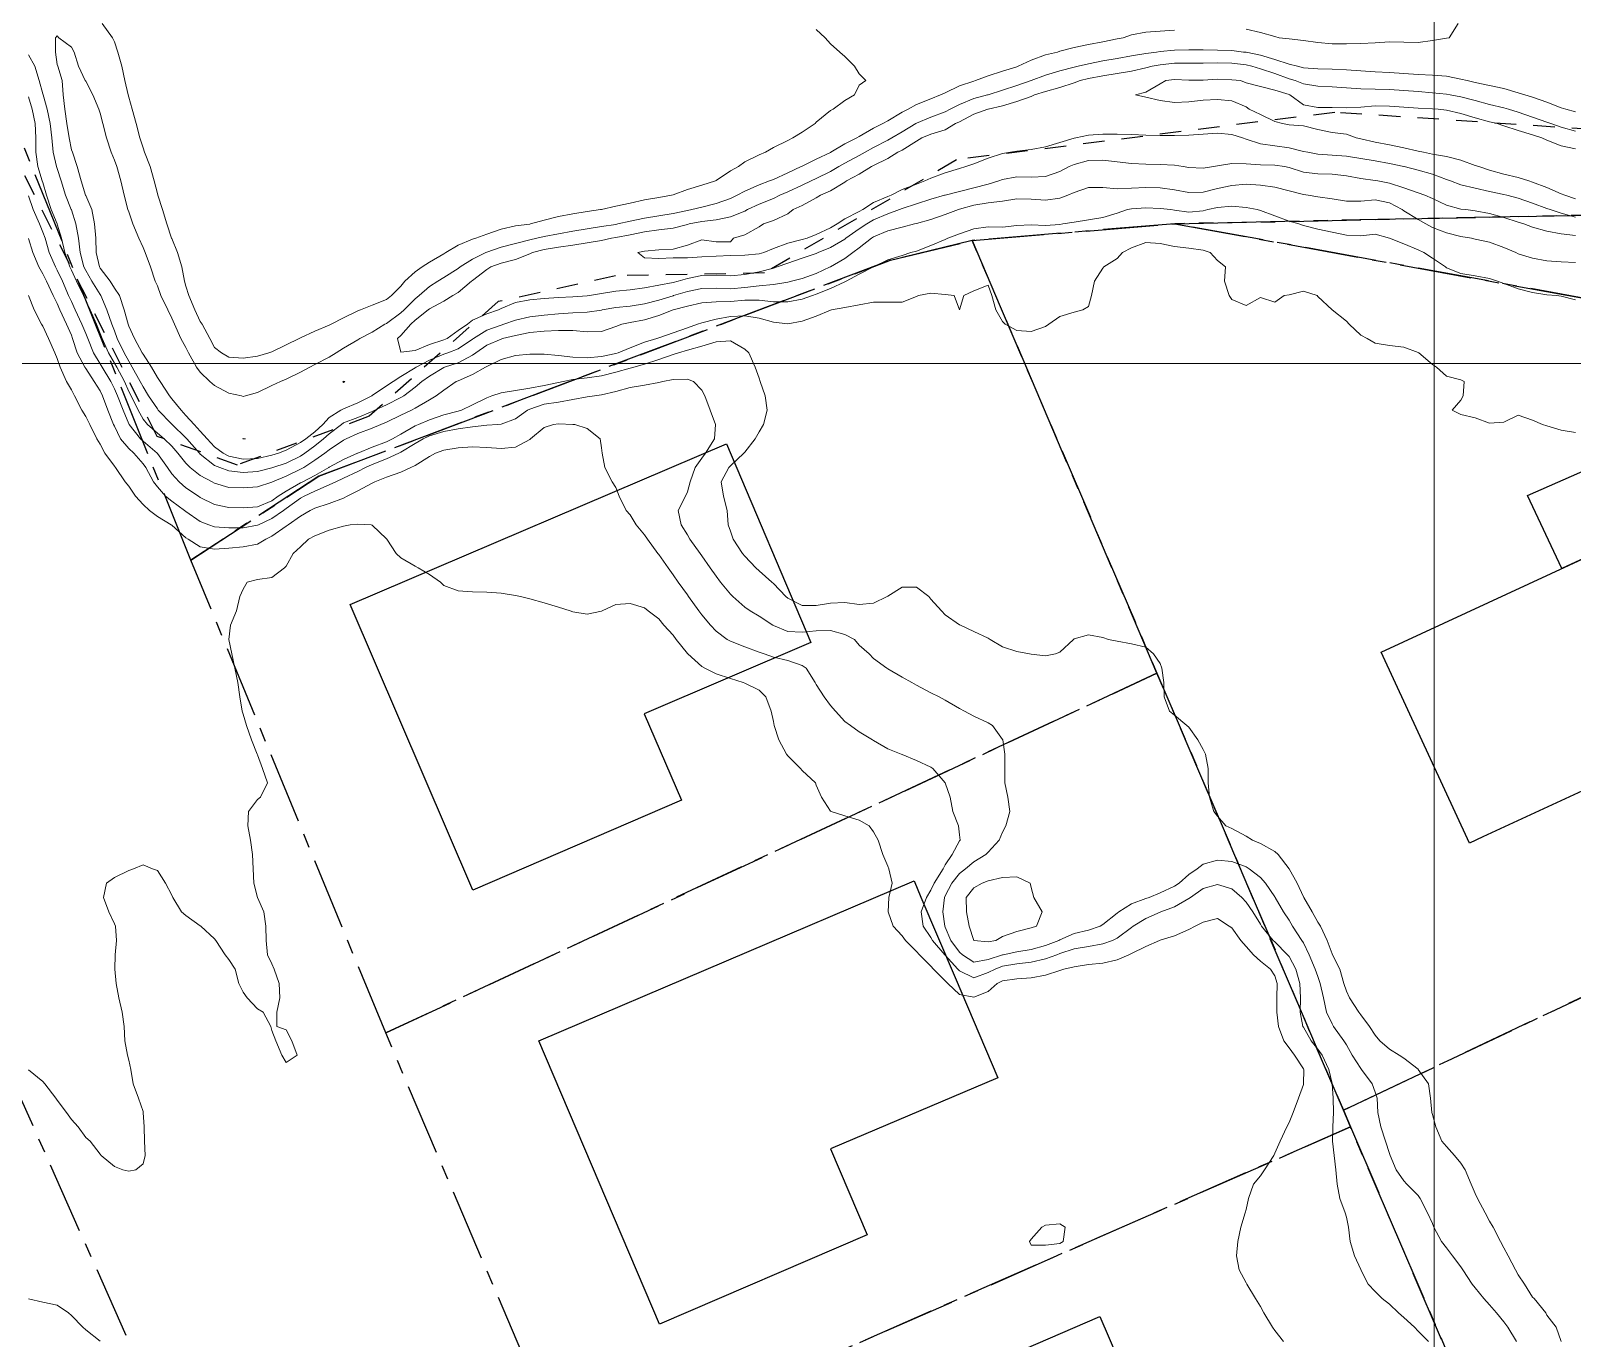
# Model space of a CAD drawing. Header units: centimetres. Extents: x 0 to 642158, y -847 to 649707.
# Drawn here: x 617417.8 to 617471.6, y 621053.4 to 621099 of the extents above; entities that cross this region are included whole.
import ezdxf

# ---------------------------------------------------------------- set-up
doc = ezdxf.new("R2010")
doc.units = ezdxf.units.CM
doc.header["$MEASUREMENT"] = 0
doc.linetypes.add('CENTERX2', pattern=[4, 2.5, -0.5, 0.5, -0.5])
doc.linetypes.add('JIS_02_0.7', pattern=[1.35, 0.75, -0.6])
for name, color, linetype, lineweight in [('MEV_grille', 254, 'Continuous', 9), ('WAL_parcellaire agricole', 7, 'JIS_02_0.7', 25), ('WAL_topographie 0.5', 253, 'Continuous', 20)]:
    doc.layers.add(name, color=color, linetype=linetype, lineweight=lineweight)
doc.layers.add('SPW_batiments', color=7, linetype='Continuous')
doc.layers.add('SPW_parcellaire cadastral', color=7, linetype='CENTERX2', lineweight=25, true_color=0xff0542)

# ---------------------------------------------------------------- blocks, each defined once
blk = doc.blocks.new('*U114')
at = {"layer": 'MEV_grille', "transparency": 33554687}
blk.add_lwpolyline([(-1338.461, 0), (1338.461, 0)], dxfattribs=at)
blk = doc.blocks.new('*U115')
at = {"layer": 'MEV_grille', "color": 0, "linetype": 'ByBlock', "lineweight": -2, "transparency": 16777216}
blk.add_blockref('*U114', (0, -1300), dxfattribs=at)
blk = doc.blocks.new('*U112')
at = {"layer": 'MEV_grille', "transparency": 33554687}
blk.add_lwpolyline([(0, 1825.476), (0, -1825.476)], dxfattribs=at)
blk = doc.blocks.new('*U113')
at = {"layer": 'MEV_grille', "color": 0, "linetype": 'ByBlock', "lineweight": -2, "transparency": 16777216}
blk.add_blockref('*U112', (2100, 0), dxfattribs=at)

msp = doc.modelspace()

# ---------------------------------------------------------------- linework, layer by layer
at = {"layer": 'SPW_batiments'}
for points in [[(617478.244, 621083.447), (617471.274, 621080.228), (617470.074, 621082.776), (617476.978, 621085.805), (617478.244, 621083.447)], [(617445.061, 621077.643), (617439.245, 621075.159), (617440.545, 621072.142), (617433.263, 621069.009), (617428.977, 621078.974), (617442.111, 621084.576), (617445.061, 621077.643)], [(617482.911, 621073.33), (617475.845, 621070.064), (617475.404, 621071.026), (617474.262, 621073.513), (617468.513, 621070.862), (617468.045, 621070.646), (617464.961, 621077.312), (617478.243, 621083.447), (617482.911, 621073.33)], [(617448.901, 621068.764), (617450.093, 621065.96), (617451.579, 621062.461), (617445.747, 621059.976), (617447.03, 621056.976), (617439.78, 621053.86), (617435.563, 621063.742), (617448.662, 621069.326), (617448.901, 621068.764)], [(617458.181, 621047.078), (617452.448, 621044.611), (617453.732, 621041.644), (617446.399, 621038.46), (617442.065, 621048.476), (617455.147, 621054.127), (617458.181, 621047.078)]]:
    msp.add_lwpolyline(points, dxfattribs=at)
at = {"layer": 'SPW_parcellaire cadastral'}
for points in [[(617450.687, 621091.674), (617447.835, 621090.982), (617427.89, 621083.445), (617423.419, 621080.523), (617406.092, 621123.404), (617475.237, 621140.307), (617490.091, 621092.931), (617457.76, 621092.256), (617450.687, 621091.674)], [(617490.091, 621092.931), (617513.087, 621090.2), (617549.441, 621091.194), (617581.841, 621099.219), (617595.424, 621102.277), (617564.249, 621093.504), (617549.086, 621088.582), (617528.392, 621086.69), (617480.518, 621088.112), (617457.76, 621092.256), (617490.091, 621092.931)], [(617450.687, 621091.674), (617457.76, 621092.256), (617480.518, 621088.112), (617488.229, 621072.961), (617463.644, 621061.324), (617457.14, 621076.575), (617450.687, 621091.674)], [(617450.687, 621091.674), (617457.14, 621076.575), (617430.221, 621064.02), (617423.419, 621080.523), (617427.89, 621083.445), (617447.835, 621090.982), (617450.687, 621091.674)], [(617463.644, 621061.324), (617463.893, 621060.743), (617436.698, 621048.804), (617430.221, 621064.02), (617457.14, 621076.575), (617463.644, 621061.324)], [(617495.693, 621058.255), (617470.22, 621045.971), (617463.893, 621060.743), (617463.644, 621061.324), (617488.229, 621072.961), (617495.693, 621058.255)], [(617422.574, 621050.28), (617376.493, 621030.83), (617369.184, 621047.28), (617415.257, 621066.726), (617422.574, 621050.28)], [(617446.027, 621034.269), (617443.499, 621033.01), (617436.698, 621048.804), (617463.893, 621060.743), (617470.22, 621045.971), (617457.13, 621039.658), (617448.216, 621035.36), (617446.027, 621034.269)]]:
    msp.add_lwpolyline(points, dxfattribs=at)
at = {"layer": 'WAL_parcellaire agricole'}
msp.add_lwpolyline([(617721.396, 621168.036), (617718.834, 621146.973), (617704.834, 621139.972), (617679.836, 621129.969), (617644.838, 621117.965), (617581.84, 621100.958), (617563.418, 621096.083), (617532.309, 621092.109), (617481.799, 621094.913), (617463.342, 621096.144), (617450.14, 621094.49), (617443.443, 621090.541), (617438.243, 621090.441), (617434.143, 621089.54), (617429.644, 621085.54), (617425.044, 621083.839), (617422.244, 621084.839), (617413.142, 621102.738)], dxfattribs=at)
at = {"layer": 'WAL_topographie 0.5'}
for points in [[(617445.25, 621099.031), (617445.56, 621098.75), (617445.75, 621098.53), (617446.068, 621098.25), (617446.25, 621098.09), (617446.577, 621097.75), (617446.75, 621097.485), (617446.972, 621097.25), (617446.75, 621097.096), (617446.58, 621096.75), (617446.25, 621096.558), (617445.832, 621096.25), (617445.75, 621096.212), (617445.25, 621095.797), (617445.205, 621095.75), (617444.75, 621095.453), (617444.434, 621095.25), (617444.25, 621095.165), (617443.75, 621094.916), (617443.481, 621094.75), (617443.25, 621094.657), (617442.75, 621094.414), (617442.529, 621094.25), (617442.25, 621094.102), (617441.75, 621093.764), (617441.727, 621093.75), (617441.25, 621093.608), (617440.75, 621093.453), (617440.25, 621093.267), (617440.194, 621093.25), (617439.75, 621093.174), (617439.25, 621093.09), (617438.75, 621092.978), (617438.25, 621092.865), (617437.75, 621092.758), (617437.719, 621092.75), (617437.25, 621092.685), (617436.75, 621092.601), (617436.25, 621092.506), (617435.75, 621092.377), (617435.277, 621092.25), (617435.25, 621092.246), (617434.75, 621092.182), (617434.25, 621092.069), (617433.75, 621091.899), (617433.361, 621091.75), (617433.25, 621091.715), (617432.75, 621091.508), (617432.316, 621091.25), (617432.25, 621091.212), (617431.75, 621090.916), (617431.497, 621090.75), (617431.25, 621090.581), (617430.893, 621090.25), (617430.75, 621090.084), (617430.418, 621089.75), (617430.25, 621089.619), (617429.75, 621089.413), (617429.345, 621089.25), (617429.25, 621089.216), (617428.75, 621088.972), (617428.315, 621088.75), (617428.25, 621088.718), (617427.75, 621088.505), (617427.25, 621088.276), (617427.201, 621088.25), (617426.75, 621088.033), (617426.25, 621087.785), (617426.146, 621087.75), (617425.75, 621087.641), (617425.25, 621087.571), (617424.75, 621087.599), (617424.49, 621087.75), (617424.25, 621087.944), (617424.085, 621088.25), (617423.814, 621088.75), (617423.75, 621088.852), (617423.556, 621089.25), (617423.35, 621089.75), (617423.25, 621090.075), (617423.198, 621090.25), (617423.103, 621090.75), (617422.951, 621091.25), (617422.75, 621091.738), (617422.746, 621091.75), (617422.583, 621092.25), (617422.427, 621092.75), (617422.269, 621093.25), (617422.25, 621093.315), (617422.137, 621093.75), (617421.995, 621094.25), (617421.805, 621094.75), (617421.75, 621094.905), (617421.639, 621095.25), (617421.507, 621095.75), (617421.371, 621096.25), (617421.25, 621096.67), (617421.23, 621096.75), (617421.114, 621097.25), (617421.008, 621097.75), (617420.869, 621098.25), (617420.75, 621098.601), (617420.686, 621098.75), (617420.323, 621099.25)], [(617467.65, 621099.25), (617467.337, 621098.75), (617467.25, 621098.734), (617466.75, 621098.653), (617466.25, 621098.587), (617465.75, 621098.592), (617465.25, 621098.608), (617464.75, 621098.57), (617464.25, 621098.542), (617463.75, 621098.534), (617463.25, 621098.539), (617462.75, 621098.585), (617462.25, 621098.646), (617461.75, 621098.706), (617461.409, 621098.75), (617461.25, 621098.793), (617460.75, 621098.928), (617460.25, 621099.048)], [(617457.75, 621099.014), (617457.25, 621098.98), (617456.75, 621098.944), (617456.25, 621098.849), (617455.958, 621098.75), (617455.75, 621098.71), (617455.25, 621098.61), (617454.75, 621098.506), (617454.25, 621098.402), (617453.75, 621098.277), (617453.669, 621098.25), (617453.25, 621098.147), (617452.75, 621097.967), (617452.292, 621097.75), (617452.25, 621097.736), (617451.75, 621097.578), (617451.25, 621097.414), (617450.804, 621097.25), (617450.75, 621097.235), (617450.25, 621097.068), (617449.75, 621096.829), (617449.589, 621096.75), (617449.25, 621096.617), (617448.75, 621096.416), (617448.454, 621096.25), (617448.25, 621096.146), (617447.75, 621095.854), (617447.57, 621095.75), (617447.25, 621095.59), (617446.75, 621095.305), (617446.658, 621095.25), (617446.25, 621095.043), (617445.76, 621094.75), (617445.75, 621094.745), (617445.25, 621094.516), (617444.75, 621094.267), (617444.719, 621094.25), (617444.25, 621094.039), (617443.75, 621093.805), (617443.618, 621093.75), (617443.25, 621093.619), (617442.75, 621093.398), (617442.482, 621093.25), (617442.25, 621093.141), (617441.75, 621092.962), (617441.25, 621092.837), (617440.905, 621092.75), (617440.75, 621092.719), (617440.25, 621092.609), (617439.75, 621092.528), (617439.25, 621092.453), (617438.75, 621092.343), (617438.326, 621092.25), (617438.25, 621092.236), (617437.75, 621092.161), (617437.25, 621092.082), (617436.75, 621091.994), (617436.25, 621091.905), (617435.75, 621091.811), (617435.496, 621091.75), (617435.25, 621091.695), (617434.75, 621091.57), (617434.25, 621091.438), (617433.75, 621091.265), (617433.715, 621091.25), (617433.25, 621091.019), (617432.819, 621090.75), (617432.75, 621090.7), (617432.25, 621090.385), (617432.042, 621090.25), (617431.75, 621090.064), (617431.384, 621089.75), (617431.25, 621089.639), (617430.859, 621089.25), (617430.75, 621089.152), (617430.25, 621088.778), (617430.195, 621088.75), (617429.75, 621088.473), (617429.317, 621088.25), (617429.25, 621088.209), (617428.75, 621087.91), (617428.487, 621087.75), (617428.25, 621087.606), (617427.75, 621087.341), (617427.57, 621087.25), (617427.25, 621087.074), (617426.75, 621086.83), (617426.549, 621086.75), (617426.25, 621086.613), (617425.75, 621086.365), (617425.322, 621086.25), (617425.25, 621086.234), (617425.184, 621086.25), (617424.75, 621086.348), (617424.25, 621086.618), (617424.084, 621086.75), (617423.75, 621087.081), (617423.621, 621087.25), (617423.339, 621087.75), (617423.25, 621087.937), (617423.069, 621088.25), (617422.843, 621088.75), (617422.75, 621088.965), (617422.62, 621089.25), (617422.373, 621089.75), (617422.25, 621090.088), (617422.176, 621090.25), (617422.016, 621090.75), (617421.83, 621091.25), (617421.75, 621091.432), (617421.606, 621091.75), (617421.397, 621092.25), (617421.25, 621092.676), (617421.219, 621092.75), (617421.088, 621093.25), (617420.978, 621093.75), (617420.832, 621094.25), (617420.75, 621094.476), (617420.64, 621094.75), (617420.474, 621095.25), (617420.346, 621095.75), (617420.25, 621096.121), (617420.208, 621096.25), (617419.993, 621096.75), (617419.75, 621097.232), (617419.731, 621097.25), (617419.499, 621097.75), (617419.345, 621098.25), (617419.25, 621098.42), (617418.808, 621098.75), (617418.75, 621098.812), (617418.7, 621098.75), (617418.692, 621098.25), (617418.75, 621097.811), (617418.774, 621097.75), (617418.926, 621097.25), (617418.967, 621096.75), (617419.019, 621096.25), (617419.092, 621095.75), (617419.172, 621095.25), (617419.25, 621094.838), (617419.283, 621094.75), (617419.451, 621094.25), (617419.588, 621093.75), (617419.746, 621093.25), (617419.75, 621093.24), (617419.968, 621092.75), (617420.062, 621092.25), (617420.101, 621091.75), (617420.114, 621091.25), (617420.227, 621090.75), (617420.25, 621090.711), (617420.606, 621090.25), (617420.75, 621090.008), (617420.93, 621089.75), (617421.097, 621089.25), (617421.227, 621088.75), (617421.25, 621088.687), (617421.458, 621088.25), (617421.725, 621087.75), (617421.75, 621087.707), (617422.049, 621087.25), (617422.25, 621086.898), (617422.349, 621086.75), (617422.676, 621086.25), (617422.75, 621086.15), (617423.076, 621085.75), (617423.25, 621085.568), (617423.54, 621085.25), (617423.75, 621085.025), (617423.986, 621084.75), (617424.25, 621084.474), (617424.543, 621084.25), (617424.75, 621084.143), (617425.25, 621084.043), (617425.75, 621084.067), (617426.25, 621084.178), (617426.48, 621084.25), (617426.75, 621084.356), (617427.25, 621084.619), (617427.43, 621084.75), (617427.75, 621085.002), (617428.028, 621085.25), (617428.25, 621085.502), (617428.651, 621085.75), (617428.75, 621085.802), (617429.25, 621086.005), (617429.731, 621086.25), (617429.75, 621086.268), (617430.25, 621086.6), (617430.483, 621086.75), (617430.75, 621086.925), (617431.25, 621087.229), (617431.279, 621087.25), (617431.75, 621087.497), (617432.25, 621087.701), (617432.385, 621087.75), (617432.75, 621087.898), (617433.25, 621088.225), (617433.285, 621088.25), (617433.75, 621088.539), (617434.25, 621088.72), (617434.348, 621088.75), (617434.75, 621088.888), (617435.25, 621089.01), (617435.75, 621089.07), (617436.25, 621089.112), (617436.75, 621089.149), (617437.25, 621089.175), (617437.75, 621089.245), (617437.775, 621089.25), (617438.25, 621089.329), (617438.75, 621089.381), (617439.25, 621089.457), (617439.75, 621089.591), (617440.25, 621089.744), (617440.269, 621089.75), (617440.75, 621089.888), (617441.25, 621089.998), (617441.75, 621090.008), (617442.25, 621089.987), (617442.75, 621090.033), (617443.25, 621090.093), (617443.75, 621090.135), (617444.25, 621090.217), (617444.386, 621090.25), (617444.75, 621090.351), (617445.25, 621090.523), (617445.737, 621090.75), (617445.75, 621090.755), (617446.25, 621091.044), (617446.529, 621091.25), (617446.75, 621091.412), (617447.177, 621091.75), (617447.25, 621091.797), (617447.75, 621092.009), (617448.25, 621092.138), (617448.679, 621092.25), (617448.75, 621092.267), (617449.25, 621092.411), (617449.75, 621092.584), (617450.207, 621092.75), (617450.25, 621092.763), (617450.75, 621092.901), (617451.25, 621092.987), (617451.75, 621093.049), (617452.25, 621093.122), (617452.75, 621093.116), (617453.25, 621093.08), (617453.75, 621093.15), (617454.032, 621093.25), (617454.25, 621093.347), (617454.75, 621093.521), (617455.25, 621093.521), (617455.75, 621093.479), (617456.25, 621093.497), (617456.75, 621093.52), (617457.25, 621093.508), (617457.75, 621093.437), (617458.25, 621093.344), (617458.75, 621093.362), (617459.25, 621093.484), (617459.75, 621093.594), (617460.25, 621093.633), (617460.75, 621093.607), (617461.25, 621093.535), (617461.75, 621093.4), (617462.25, 621093.273), (617462.419, 621093.25), (617462.75, 621093.198), (617463.25, 621093.131), (617463.75, 621093.04), (617464.25, 621093.043), (617464.75, 621093.087), (617465.25, 621092.983), (617465.694, 621092.75), (617465.75, 621092.709), (617466.25, 621092.402), (617466.528, 621092.25), (617466.75, 621092.132), (617467.25, 621091.935), (617467.75, 621091.81), (617468.117, 621091.75), (617468.25, 621091.724), (617468.75, 621091.619), (617469.25, 621091.428), (617469.659, 621091.25), (617469.75, 621091.211), (617470.25, 621091.053), (617470.75, 621090.96), (617471.25, 621090.93), (617471.75, 621090.908)], [(617417.75, 621098.151), (617417.969, 621097.75), (617418.131, 621097.25), (617418.25, 621096.794), (617418.262, 621096.75), (617418.406, 621096.25), (617418.512, 621095.75), (617418.566, 621095.25), (617418.613, 621094.75), (617418.73, 621094.25), (617418.75, 621094.19), (617418.891, 621093.75), (617419.044, 621093.25), (617419.247, 621092.75), (617419.25, 621092.743), (617419.405, 621092.25), (617419.498, 621091.75), (617419.561, 621091.25), (617419.687, 621090.75), (617419.75, 621090.623), (617419.963, 621090.25), (617420.25, 621089.79), (617420.276, 621089.75), (617420.488, 621089.25), (617420.665, 621088.75), (617420.75, 621088.524), (617420.853, 621088.25), (617421.092, 621087.75), (617421.25, 621087.457), (617421.376, 621087.25), (617421.655, 621086.75), (617421.75, 621086.568), (617421.946, 621086.25), (617422.25, 621085.795), (617422.283, 621085.75), (617422.75, 621085.269), (617422.768, 621085.25), (617423.25, 621084.783), (617423.281, 621084.75), (617423.716, 621084.25), (617423.75, 621084.216), (617424.25, 621083.826), (617424.43, 621083.75), (617424.75, 621083.63), (617425.25, 621083.575), (617425.75, 621083.607), (617426.25, 621083.739), (617426.277, 621083.75), (617426.75, 621083.908), (617427.25, 621084.15), (617427.392, 621084.25), (617427.75, 621084.509), (617428.054, 621084.75), (617428.25, 621084.924), (617428.673, 621085.25), (617428.75, 621085.305), (617429.25, 621085.499), (617429.75, 621085.708), (617429.838, 621085.75), (617430.25, 621085.943), (617430.75, 621086.191), (617430.852, 621086.25), (617431.25, 621086.554), (617431.482, 621086.75), (617431.75, 621086.936), (617432.25, 621087.239), (617432.274, 621087.25), (617432.75, 621087.405), (617433.25, 621087.667), (617433.365, 621087.75), (617433.75, 621088.015), (617434.25, 621088.234), (617434.302, 621088.25), (617434.75, 621088.362), (617435.25, 621088.462), (617435.75, 621088.506), (617436.25, 621088.53), (617436.75, 621088.535), (617437.25, 621088.486), (617437.75, 621088.502), (617438.25, 621088.673), (617438.463, 621088.75), (617438.75, 621088.809), (617439.25, 621088.909), (617439.75, 621089.059), (617440.25, 621089.25), (617440.25, 621089.25), (617440.75, 621089.38), (617441.25, 621089.495), (617441.75, 621089.533), (617442.25, 621089.549), (617442.75, 621089.592), (617443.25, 621089.595), (617443.75, 621089.535), (617444.25, 621089.528), (617444.75, 621089.626), (617445.12, 621089.75), (617445.25, 621089.796), (617445.75, 621090.002), (617446.25, 621090.234), (617446.288, 621090.25), (617446.75, 621090.497), (617447.24, 621090.75), (617447.25, 621090.756), (617447.75, 621090.997), (617448.25, 621091.144), (617448.552, 621091.25), (617448.75, 621091.305), (617449.25, 621091.494), (617449.75, 621091.707), (617449.839, 621091.75), (617450.25, 621091.905), (617450.75, 621092.082), (617451.25, 621092.146), (617451.75, 621092.139), (617452.25, 621092.198), (617452.75, 621092.225), (617453.25, 621092.195), (617453.75, 621092.231), (617453.848, 621092.25), (617454.25, 621092.315), (617454.75, 621092.392), (617455.25, 621092.471), (617455.75, 621092.624), (617456.115, 621092.75), (617456.25, 621092.782), (617456.75, 621092.813), (617457.25, 621092.786), (617457.623, 621092.75), (617457.75, 621092.735), (617458.25, 621092.667), (617458.75, 621092.706), (617458.919, 621092.75), (617459.25, 621092.82), (617459.75, 621092.871), (617460.25, 621092.824), (617460.631, 621092.75), (617460.75, 621092.716), (617461.25, 621092.536), (617461.75, 621092.347), (617462.091, 621092.25), (617462.25, 621092.193), (617462.75, 621092.069), (617463.25, 621091.958), (617463.75, 621091.859), (617464.25, 621091.836), (617464.75, 621091.89), (617465.25, 621091.752), (617465.254, 621091.75), (617465.75, 621091.56), (617466.25, 621091.352), (617466.45, 621091.25), (617466.75, 621091.054), (617467.212, 621090.75), (617467.25, 621090.724), (617467.75, 621090.518), (617468.25, 621090.439), (617468.75, 621090.348), (617469.025, 621090.25), (617469.25, 621090.172), (617469.75, 621089.991), (617470.25, 621089.855), (617470.75, 621089.778), (617471.078, 621089.75), (617471.25, 621089.733), (617471.75, 621089.607)], [(617471.75, 621096.163), (617471.409, 621096.25), (617471.25, 621096.304), (617470.75, 621096.498), (617470.25, 621096.67), (617469.978, 621096.75), (617469.75, 621096.829), (617469.25, 621096.971), (617468.75, 621097.085), (617468.25, 621097.191), (617467.965, 621097.25), (617467.75, 621097.307), (617467.25, 621097.402), (617466.75, 621097.442), (617466.25, 621097.462), (617465.75, 621097.5), (617465.25, 621097.535), (617464.75, 621097.556), (617464.25, 621097.592), (617463.75, 621097.63), (617463.25, 621097.648), (617462.75, 621097.658), (617462.25, 621097.703), (617462.043, 621097.75), (617461.75, 621097.829), (617461.25, 621097.991), (617460.75, 621098.136), (617460.25, 621098.242), (617460.156, 621098.25), (617459.75, 621098.299), (617459.25, 621098.314), (617458.75, 621098.321), (617458.25, 621098.325), (617457.75, 621098.314), (617457.25, 621098.271), (617457.118, 621098.25), (617456.75, 621098.202), (617456.25, 621098.114), (617455.75, 621098.026), (617455.25, 621097.941), (617454.75, 621097.837), (617454.386, 621097.75), (617454.25, 621097.72), (617453.75, 621097.594), (617453.25, 621097.438), (617452.75, 621097.25), (617452.75, 621097.25), (617452.25, 621097.085), (617451.75, 621096.922), (617451.25, 621096.758), (617451.224, 621096.75), (617450.75, 621096.622), (617450.25, 621096.418), (617449.917, 621096.25), (617449.75, 621096.165), (617449.25, 621095.981), (617448.75, 621095.763), (617448.728, 621095.75), (617448.25, 621095.465), (617447.88, 621095.25), (617447.75, 621095.179), (617447.25, 621094.919), (617446.952, 621094.75), (617446.75, 621094.639), (617446.25, 621094.37), (617446.041, 621094.25), (617445.75, 621094.083), (617445.25, 621093.837), (617445.064, 621093.75), (617444.75, 621093.606), (617444.25, 621093.372), (617443.98, 621093.25), (617443.75, 621093.14), (617443.25, 621092.937), (617442.85, 621092.75), (617442.75, 621092.7), (617442.25, 621092.493), (617441.75, 621092.393), (617441.25, 621092.333), (617440.814, 621092.25), (617440.75, 621092.236), (617440.25, 621092.106), (617439.75, 621092.04), (617439.25, 621091.977), (617438.75, 621091.876), (617438.25, 621091.776), (617438.1, 621091.75), (617437.75, 621091.671), (617437.25, 621091.587), (617436.75, 621091.513), (617436.25, 621091.442), (617435.75, 621091.36), (617435.346, 621091.25), (617435.25, 621091.205), (617434.75, 621091.006), (617434.25, 621090.887), (617433.888, 621090.75), (617433.75, 621090.665), (617433.25, 621090.277), (617433.213, 621090.25), (617432.75, 621089.853), (617432.567, 621089.75), (617432.25, 621089.556), (617431.75, 621089.289), (617431.702, 621089.25), (617431.25, 621088.887), (617431.095, 621088.75), (617430.75, 621088.358), (617430.635, 621088.25), (617430.75, 621087.772), (617431.25, 621087.829), (617431.75, 621088.04), (617432.25, 621088.204), (617432.361, 621088.25), (617432.75, 621088.532), (617433.072, 621088.75), (617433.25, 621088.889), (617433.75, 621089.112), (617434.152, 621089.25), (617434.25, 621089.298), (617434.75, 621089.504), (617435.25, 621089.604), (617435.75, 621089.65), (617436.25, 621089.689), (617436.75, 621089.71), (617437.25, 621089.739), (617437.33, 621089.75), (617437.75, 621089.825), (617438.25, 621089.904), (617438.75, 621089.949), (617439.25, 621090.016), (617439.75, 621090.111), (617440.25, 621090.206), (617440.433, 621090.25), (617440.75, 621090.341), (617441.25, 621090.452), (617441.75, 621090.461), (617442.25, 621090.438), (617442.75, 621090.492), (617443.25, 621090.585), (617443.75, 621090.703), (617443.888, 621090.75), (617444.25, 621090.882), (617444.75, 621091.058), (617445.25, 621091.223), (617445.313, 621091.25), (617445.75, 621091.425), (617446.25, 621091.723), (617446.285, 621091.75), (617446.75, 621092.076), (617447.016, 621092.25), (617447.25, 621092.388), (617447.75, 621092.607), (617448.158, 621092.75), (617448.25, 621092.786), (617448.75, 621092.953), (617449.25, 621093.118), (617449.723, 621093.25), (617449.75, 621093.258), (617450.25, 621093.385), (617450.75, 621093.514), (617451.25, 621093.643), (617451.625, 621093.75), (617451.75, 621093.796), (617452.25, 621093.893), (617452.75, 621093.886), (617453.25, 621093.905), (617453.75, 621094.083), (617454.08, 621094.25), (617454.25, 621094.33), (617454.75, 621094.466), (617455.25, 621094.481), (617455.75, 621094.419), (617456.25, 621094.362), (617456.75, 621094.339), (617457.25, 621094.328), (617457.75, 621094.296), (617458.053, 621094.25), (617458.25, 621094.219), (617458.75, 621094.198), (617459.11, 621094.25), (617459.25, 621094.276), (617459.75, 621094.355), (617460.25, 621094.347), (617460.75, 621094.315), (617461.25, 621094.301), (617461.592, 621094.25), (617461.75, 621094.221), (617462.25, 621094.062), (617462.75, 621093.997), (617463.25, 621093.988), (617463.75, 621093.929), (617464.25, 621093.84), (617464.75, 621093.768), (617464.843, 621093.75), (617465.25, 621093.673), (617465.75, 621093.514), (617466.25, 621093.34), (617466.488, 621093.25), (617466.75, 621093.134), (617467.25, 621092.901), (617467.75, 621092.771), (617467.914, 621092.75), (617468.25, 621092.704), (617468.75, 621092.61), (617469.25, 621092.475), (617469.75, 621092.315), (617469.945, 621092.25), (617470.25, 621092.136), (617470.75, 621091.997), (617471.25, 621091.91), (617471.75, 621091.843)], [(617471.75, 621095.487), (617471.25, 621095.629), (617470.889, 621095.75), (617470.75, 621095.8), (617470.25, 621095.979), (617469.75, 621096.148), (617469.409, 621096.25), (617469.25, 621096.298), (617468.75, 621096.422), (617468.25, 621096.552), (617467.75, 621096.68), (617467.369, 621096.75), (617467.25, 621096.774), (617466.75, 621096.831), (617466.25, 621096.869), (617465.75, 621096.912), (617465.25, 621096.941), (617464.75, 621096.953), (617464.25, 621096.97), (617463.75, 621097.003), (617463.25, 621097.035), (617462.75, 621097.058), (617462.25, 621097.143), (617461.962, 621097.25), (617461.75, 621097.318), (617461.25, 621097.496), (617460.75, 621097.662), (617460.447, 621097.75), (617460.25, 621097.8), (617459.75, 621097.857), (617459.25, 621097.872), (617458.75, 621097.862), (617458.25, 621097.861), (617457.75, 621097.86), (617457.25, 621097.805), (617456.966, 621097.75), (617456.75, 621097.699), (617456.25, 621097.587), (617455.75, 621097.495), (617455.25, 621097.423), (617454.75, 621097.329), (617454.463, 621097.25), (617454.25, 621097.17), (617453.75, 621097.01), (617453.25, 621096.872), (617452.866, 621096.75), (617452.75, 621096.701), (617452.25, 621096.521), (617451.75, 621096.375), (617451.25, 621096.256), (617451.23, 621096.25), (617450.75, 621096.083), (617450.25, 621095.819), (617450.112, 621095.75), (617449.75, 621095.53), (617449.25, 621095.386), (617448.937, 621095.25), (617448.75, 621095.138), (617448.25, 621094.83), (617448.092, 621094.75), (617447.75, 621094.536), (617447.25, 621094.29), (617447.172, 621094.25), (617446.75, 621093.983), (617446.303, 621093.75), (617446.25, 621093.712), (617445.75, 621093.405), (617445.395, 621093.25), (617445.25, 621093.158), (617444.75, 621092.898), (617444.443, 621092.75), (617444.25, 621092.603), (617443.75, 621092.375), (617443.405, 621092.25), (617443.25, 621092.155), (617442.75, 621091.867), (617442.356, 621091.75), (617442.25, 621091.63), (617441.75, 621091.628), (617441.25, 621091.699), (617440.75, 621091.508), (617440.25, 621091.369), (617439.75, 621091.345), (617439.25, 621091.298), (617439.016, 621091.25), (617439.25, 621091.071), (617439.75, 621091.039), (617440.25, 621091.07), (617440.75, 621091.071), (617441.25, 621091.097), (617441.75, 621091.131), (617442.25, 621091.152), (617442.75, 621091.162), (617443.25, 621091.211), (617443.422, 621091.25), (617443.75, 621091.39), (617444.25, 621091.582), (617444.75, 621091.702), (617444.929, 621091.75), (617445.25, 621091.881), (617445.75, 621092.118), (617445.978, 621092.25), (617446.25, 621092.429), (617446.75, 621092.685), (617446.874, 621092.75), (617447.25, 621092.994), (617447.75, 621093.208), (617447.858, 621093.25), (617448.25, 621093.454), (617448.75, 621093.643), (617449.038, 621093.75), (617449.25, 621093.852), (617449.75, 621094.034), (617450.25, 621094.183), (617450.47, 621094.25), (617450.75, 621094.353), (617451.25, 621094.541), (617451.75, 621094.705), (617452.022, 621094.75), (617452.25, 621094.792), (617452.75, 621094.844), (617453.25, 621094.942), (617453.75, 621095.093), (617454.25, 621095.239), (617454.306, 621095.25), (617454.75, 621095.346), (617455.25, 621095.384), (617455.75, 621095.383), (617456.25, 621095.369), (617456.75, 621095.351), (617457.25, 621095.333), (617457.75, 621095.331), (617458.25, 621095.348), (617458.75, 621095.386), (617459.25, 621095.42), (617459.75, 621095.377), (617460.126, 621095.25), (617460.25, 621095.21), (617460.75, 621095.049), (617461.25, 621094.971), (617461.75, 621094.904), (617462.25, 621094.783), (617462.4, 621094.75), (617462.75, 621094.682), (617463.25, 621094.651), (617463.75, 621094.616), (617464.25, 621094.536), (617464.75, 621094.449), (617465.25, 621094.358), (617465.75, 621094.253), (617465.765, 621094.25), (617466.25, 621094.132), (617466.75, 621093.985), (617467.25, 621093.796), (617467.379, 621093.75), (617467.75, 621093.617), (617468.25, 621093.5), (617468.75, 621093.386), (617469.25, 621093.272), (617469.346, 621093.25), (617469.75, 621093.148), (617470.25, 621092.973), (617470.75, 621092.786), (617470.857, 621092.75), (617471.25, 621092.625), (617471.75, 621092.49)], [(617471.75, 621094.868), (617471.25, 621094.978), (617470.75, 621095.169), (617470.572, 621095.25), (617470.25, 621095.354), (617469.75, 621095.514), (617469.25, 621095.676), (617469.012, 621095.75), (617468.75, 621095.816), (617468.25, 621095.953), (617467.75, 621096.106), (617467.25, 621096.216), (617466.952, 621096.25), (617466.75, 621096.268), (617466.25, 621096.294), (617465.75, 621096.328), (617465.25, 621096.361), (617464.75, 621096.366), (617464.25, 621096.329), (617463.75, 621096.3), (617463.25, 621096.317), (617462.75, 621096.309), (617462.25, 621096.406), (617461.782, 621096.75), (617461.75, 621096.762), (617461.25, 621096.924), (617460.75, 621097.045), (617460.25, 621097.17), (617460.053, 621097.25), (617459.75, 621097.283), (617459.25, 621097.303), (617458.75, 621097.271), (617458.25, 621097.269), (617457.75, 621097.286), (617457.453, 621097.25), (617457.25, 621097.137), (617456.75, 621096.848), (617456.386, 621096.75), (617456.75, 621096.672), (617457.25, 621096.556), (617457.75, 621096.484), (617458.25, 621096.515), (617458.75, 621096.575), (617459.25, 621096.591), (617459.75, 621096.543), (617460.25, 621096.339), (617460.361, 621096.25), (617460.75, 621096.073), (617461.25, 621095.827), (617461.517, 621095.75), (617461.75, 621095.704), (617462.25, 621095.669), (617462.75, 621095.544), (617463.25, 621095.439), (617463.75, 621095.385), (617464.092, 621095.25), (617464.25, 621095.218), (617464.75, 621095.103), (617465.25, 621095.013), (617465.75, 621094.908), (617466.25, 621094.791), (617466.437, 621094.75), (617466.75, 621094.69), (617467.25, 621094.606), (617467.75, 621094.472), (617468.25, 621094.293), (617468.367, 621094.25), (617468.75, 621094.13), (617469.25, 621093.985), (617469.75, 621093.87), (617470.121, 621093.75), (617470.25, 621093.711), (617470.75, 621093.518), (617471.25, 621093.306), (617471.375, 621093.25), (617471.75, 621093.127)], [(617417.75, 621096.68), (617417.876, 621096.25), (617417.984, 621095.75), (617418.009, 621095.25), (617418.006, 621094.75), (617418.074, 621094.25), (617418.232, 621093.75), (617418.25, 621093.691), (617418.378, 621093.25), (617418.544, 621092.75), (617418.749, 621092.25), (617418.75, 621092.247), (617418.9, 621091.75), (617419.022, 621091.25), (617419.196, 621090.75), (617419.25, 621090.633), (617419.431, 621090.25), (617419.677, 621089.75), (617419.75, 621089.575), (617419.903, 621089.25), (617420.123, 621088.75), (617420.25, 621088.431), (617420.323, 621088.25), (617420.549, 621087.75), (617420.75, 621087.398), (617420.834, 621087.25), (617421.099, 621086.75), (617421.25, 621086.403), (617421.333, 621086.25), (617421.583, 621085.75), (617421.75, 621085.444), (617421.906, 621085.25), (617422.25, 621084.951), (617422.492, 621084.75), (617422.75, 621084.499), (617422.967, 621084.25), (617423.25, 621083.898), (617423.399, 621083.75), (617423.75, 621083.476), (617424.159, 621083.25), (617424.25, 621083.2), (617424.75, 621083.056), (617425.25, 621083.038), (617425.75, 621083.072), (617426.25, 621083.239), (617426.269, 621083.25), (617426.75, 621083.455), (617427.25, 621083.689), (617427.359, 621083.75), (617427.75, 621084.003), (617428.094, 621084.25), (617428.25, 621084.367), (617428.75, 621084.703), (617428.846, 621084.75), (617429.25, 621084.935), (617429.75, 621085.121), (617430.049, 621085.25), (617430.25, 621085.333), (617430.75, 621085.578), (617431.115, 621085.75), (617431.25, 621085.819), (617431.75, 621086.109), (617431.986, 621086.25), (617432.25, 621086.451), (617432.685, 621086.75), (617432.75, 621086.78), (617433.25, 621086.999), (617433.701, 621087.25), (617433.75, 621087.28), (617434.25, 621087.52), (617434.75, 621087.656), (617435.25, 621087.711), (617435.75, 621087.701), (617436.25, 621087.662), (617436.75, 621087.597), (617437.25, 621087.573), (617437.75, 621087.62), (617438.25, 621087.724), (617438.335, 621087.75), (617438.75, 621087.926), (617439.25, 621088.12), (617439.686, 621088.25), (617439.75, 621088.271), (617440.25, 621088.45), (617440.75, 621088.628), (617441.105, 621088.75), (617441.25, 621088.797), (617441.75, 621088.929), (617442.25, 621089.019), (617442.75, 621089.048), (617443.25, 621088.959), (617443.75, 621088.819), (617444.25, 621088.761), (617444.75, 621088.857), (617445.25, 621089.035), (617445.75, 621089.241), (617445.78, 621089.25), (617446.25, 621089.333), (617446.75, 621089.423), (617447.25, 621089.521), (617447.75, 621089.521), (617448.25, 621089.524), (617448.75, 621089.723), (617448.821, 621089.75), (617449.25, 621089.84), (617449.75, 621089.79), (617450.058, 621089.75), (617450.25, 621089.25), (617450.397, 621089.75), (617450.75, 621089.912), (617451.25, 621090.117), (617451.375, 621089.75), (617451.513, 621089.25), (617451.75, 621088.841), (617451.841, 621088.75), (617452.25, 621088.53), (617452.75, 621088.5), (617453.25, 621088.676), (617453.361, 621088.75), (617453.75, 621089.019), (617454.25, 621089.167), (617454.55, 621089.25), (617454.75, 621089.375), (617454.852, 621089.75), (617454.964, 621090.25), (617455.25, 621090.702), (617455.282, 621090.75), (617455.75, 621091.047), (617455.933, 621091.25), (617456.25, 621091.419), (617456.75, 621091.604), (617457.25, 621091.566), (617457.75, 621091.464), (617458.25, 621091.403), (617458.75, 621091.337), (617458.994, 621091.25), (617459.25, 621090.969), (617459.531, 621090.75), (617459.5, 621090.25), (617459.664, 621089.75), (617459.75, 621089.618), (617460.25, 621089.41), (617460.75, 621089.679), (617461.25, 621089.519), (617461.583, 621089.75), (617461.75, 621089.778), (617462.25, 621089.899), (617462.726, 621089.75), (617462.75, 621089.721), (617463.25, 621089.25), (617463.25, 621089.25), (617463.75, 621088.854), (617463.85, 621088.75), (617464.25, 621088.373), (617464.474, 621088.25), (617464.75, 621088.09), (617465.25, 621088.005), (617465.75, 621087.954), (617466.25, 621087.761), (617466.274, 621087.75), (617466.75, 621087.35), (617466.897, 621087.25), (617467.25, 621086.934), (617467.75, 621086.815), (617467.865, 621086.75), (617467.827, 621086.25), (617467.75, 621086.107), (617467.438, 621085.75), (617467.75, 621085.603), (617468.25, 621085.489), (617468.75, 621085.294), (617469.25, 621085.333), (617469.75, 621085.583), (617470.25, 621085.409), (617470.6, 621085.25), (617470.75, 621085.204), (617471.25, 621085.053), (617471.75, 621084.977)], [(617417.75, 621093.228), (617417.915, 621092.75), (617418.133, 621092.25), (617418.25, 621091.961), (617418.329, 621091.75), (617418.479, 621091.25), (617418.691, 621090.75), (617418.75, 621090.639), (617418.936, 621090.25), (617419.154, 621089.75), (617419.25, 621089.541), (617419.382, 621089.25), (617419.612, 621088.75), (617419.75, 621088.422), (617419.823, 621088.25), (617420.023, 621087.75), (617420.25, 621087.374), (617420.322, 621087.25), (617420.623, 621086.75), (617420.75, 621086.502), (617420.865, 621086.25), (617421.057, 621085.75), (617421.25, 621085.273), (617421.262, 621085.25), (617421.666, 621084.75), (617421.75, 621084.671), (617422.24, 621084.25), (617422.25, 621084.238), (617422.605, 621083.75), (617422.75, 621083.536), (617423.011, 621083.25), (617423.25, 621083.039), (617423.687, 621082.75), (617423.75, 621082.709), (617424.25, 621082.455), (617424.75, 621082.355), (617425.25, 621082.34), (617425.75, 621082.38), (617426.25, 621082.588), (617426.469, 621082.75), (617426.75, 621082.929), (617427.25, 621083.214), (617427.322, 621083.25), (617427.75, 621083.47), (617428.237, 621083.75), (617428.25, 621083.759), (617428.75, 621084.029), (617429.235, 621084.25), (617429.25, 621084.257), (617429.75, 621084.465), (617430.25, 621084.648), (617430.456, 621084.75), (617430.75, 621084.916), (617431.25, 621085.201), (617431.365, 621085.25), (617431.75, 621085.416), (617432.25, 621085.586), (617432.75, 621085.719), (617432.865, 621085.75), (617433.25, 621085.938), (617433.75, 621086.188), (617433.925, 621086.25), (617434.25, 621086.362), (617434.75, 621086.444), (617435.25, 621086.521), (617435.75, 621086.613), (617436.25, 621086.718), (617436.415, 621086.75), (617436.75, 621086.817), (617437.25, 621086.877), (617437.75, 621086.955), (617438.25, 621087.082), (617438.75, 621087.217), (617438.876, 621087.25), (617439.25, 621087.359), (617439.75, 621087.519), (617440.25, 621087.693), (617440.436, 621087.75), (617440.75, 621087.847), (617441.25, 621087.987), (617441.75, 621088.133), (617442.25, 621088.175), (617442.75, 621087.885), (617442.89, 621087.75), (617443.117, 621087.25), (617443.25, 621086.869), (617443.295, 621086.75), (617443.462, 621086.25), (617443.539, 621085.75), (617443.409, 621085.25), (617443.25, 621084.997), (617443.114, 621084.75), (617442.75, 621084.285), (617442.722, 621084.25), (617442.25, 621083.807), (617442.194, 621083.75), (617441.929, 621083.25), (617442.009, 621082.75), (617442.133, 621082.25), (617442.171, 621081.75), (617442.25, 621081.534), (617442.347, 621081.25), (617442.676, 621080.75), (617442.75, 621080.657), (617443.14, 621080.25), (617443.25, 621080.148), (617443.7, 621079.75), (617443.75, 621079.706), (617444.186, 621079.25), (617444.25, 621079.194), (617444.75, 621078.936), (617445.25, 621078.935), (617445.75, 621079.021), (617446.25, 621079.038), (617446.75, 621078.971), (617447.25, 621079.022), (617447.728, 621079.25), (617447.75, 621079.265), (617448.25, 621079.582), (617448.75, 621079.571), (617449.174, 621079.25), (617449.25, 621079.158), (617449.618, 621078.75), (617449.75, 621078.611), (617450.25, 621078.267), (617450.281, 621078.25), (617450.75, 621078.026), (617451.25, 621077.794), (617451.323, 621077.75), (617451.75, 621077.5), (617452.25, 621077.333), (617452.687, 621077.25), (617452.75, 621077.237), (617453.25, 621077.177), (617453.598, 621077.25), (617453.75, 621077.314), (617454.221, 621077.75), (617454.25, 621077.779), (617454.75, 621077.917), (617455.25, 621077.816), (617455.45, 621077.75), (617455.75, 621077.695), (617456.25, 621077.602), (617456.75, 621077.483), (617457.019, 621077.25), (617457.25, 621076.911), (617457.314, 621076.75), (617457.379, 621076.25), (617457.391, 621075.75), (617457.575, 621075.25), (617457.75, 621075.105), (617458.183, 621074.75), (617458.25, 621074.692), (617458.568, 621074.25), (617458.75, 621073.917), (617458.829, 621073.75), (617458.93, 621073.25), (617458.923, 621072.75), (617458.97, 621072.25), (617459.121, 621071.75), (617459.25, 621071.589), (617459.548, 621071.25), (617459.75, 621071.15), (617460.25, 621070.89), (617460.475, 621070.75), (617460.75, 621070.627), (617461.25, 621070.35), (617461.369, 621070.25), (617461.75, 621069.753), (617461.752, 621069.75), (617462.028, 621069.25), (617462.25, 621068.772), (617462.263, 621068.75), (617462.554, 621068.25), (617462.75, 621067.884), (617462.845, 621067.75), (617463.075, 621067.25), (617463.25, 621066.777), (617463.265, 621066.75), (617463.52, 621066.25), (617463.666, 621065.75), (617463.75, 621065.48), (617463.861, 621065.25), (617464.186, 621064.75), (617464.25, 621064.656), (617464.56, 621064.25), (617464.75, 621063.939), (617464.916, 621063.75), (617465.25, 621063.459), (617465.587, 621063.25), (617465.75, 621063.141), (617466.25, 621062.754), (617466.255, 621062.75), (617466.618, 621062.25), (617466.686, 621061.75), (617466.732, 621061.25), (617466.75, 621061.179), (617466.874, 621060.75), (617467.082, 621060.25), (617467.25, 621060.054), (617467.525, 621059.75), (617467.75, 621059.483), (617467.893, 621059.25), (617468.109, 621058.75), (617468.25, 621058.424), (617468.332, 621058.25), (617468.591, 621057.75), (617468.75, 621057.459), (617468.872, 621057.25), (617469.128, 621056.75), (617469.25, 621056.519), (617469.401, 621056.25), (617469.657, 621055.75), (617469.75, 621055.583), (617469.961, 621055.25), (617470.25, 621054.806), (617470.3, 621054.75), (617470.706, 621054.25), (617470.75, 621054.177), (617471.071, 621053.75), (617471.248, 621053.25)], [(617417.75, 621091.748), (617417.906, 621091.25), (617418.112, 621090.75), (617418.25, 621090.514), (617418.379, 621090.25), (617418.613, 621089.75), (617418.75, 621089.476), (617418.841, 621089.25), (617419.074, 621088.75), (617419.25, 621088.368), (617419.293, 621088.25), (617419.454, 621087.75), (617419.72, 621087.25), (617419.75, 621087.205), (617420.049, 621086.75), (617420.25, 621086.428), (617420.332, 621086.25), (617420.526, 621085.75), (617420.721, 621085.25), (617420.75, 621085.192), (617420.968, 621084.75), (617421.25, 621084.42), (617421.432, 621084.25), (617421.75, 621083.874), (617421.847, 621083.75), (617422.121, 621083.25), (617422.25, 621083.077), (617422.534, 621082.75), (617422.75, 621082.578), (617423.201, 621082.25), (617423.25, 621082.214), (617423.75, 621081.871), (617424.051, 621081.75), (617424.25, 621081.68), (617424.75, 621081.641), (617425.25, 621081.647), (617425.75, 621081.734), (617425.78, 621081.75), (617426.25, 621081.971), (617426.653, 621082.25), (617426.75, 621082.323), (617427.25, 621082.687), (617427.374, 621082.75), (617427.75, 621082.927), (617428.25, 621083.147), (617428.478, 621083.25), (617428.75, 621083.374), (617429.25, 621083.616), (617429.513, 621083.75), (617429.75, 621083.862), (617430.25, 621084.06), (617430.675, 621084.25), (617430.75, 621084.285), (617431.25, 621084.592), (617431.522, 621084.75), (617431.75, 621084.857), (617432.25, 621085.006), (617432.75, 621085.099), (617433.25, 621085.17), (617433.75, 621085.227), (617434.132, 621085.25), (617434.25, 621085.26), (617434.75, 621085.455), (617435.173, 621085.75), (617435.25, 621085.787), (617435.75, 621085.956), (617436.25, 621086.037), (617436.75, 621086.124), (617437.25, 621086.214), (617437.506, 621086.25), (617437.75, 621086.282), (617438.25, 621086.403), (617438.75, 621086.549), (617439.25, 621086.626), (617439.75, 621086.712), (617439.897, 621086.75), (617440.25, 621086.825), (617440.75, 621086.835), (617440.965, 621086.75), (617441.25, 621086.445), (617441.362, 621086.25), (617441.547, 621085.75), (617441.728, 621085.25), (617441.693, 621084.75), (617441.386, 621084.25), (617441.25, 621084.077), (617441.018, 621083.75), (617440.844, 621083.25), (617440.75, 621082.906), (617440.68, 621082.75), (617440.432, 621082.25), (617440.535, 621081.75), (617440.75, 621081.404), (617440.838, 621081.25), (617441.191, 621080.75), (617441.25, 621080.667), (617441.544, 621080.25), (617441.75, 621079.96), (617441.906, 621079.75), (617442.25, 621079.334), (617442.335, 621079.25), (617442.75, 621078.884), (617442.939, 621078.75), (617443.25, 621078.564), (617443.729, 621078.25), (617443.75, 621078.238), (617444.25, 621078.031), (617444.75, 621078.003), (617445.25, 621078.054), (617445.75, 621078.066), (617446.25, 621077.921), (617446.583, 621077.75), (617446.75, 621077.558), (617447.09, 621077.25), (617447.25, 621077.089), (617447.707, 621076.75), (617447.75, 621076.722), (617448.25, 621076.438), (617448.581, 621076.25), (617448.75, 621076.161), (617449.25, 621075.892), (617449.537, 621075.75), (617449.75, 621075.632), (617450.25, 621075.347), (617450.425, 621075.25), (617450.75, 621075.078), (617451.25, 621074.841), (617451.398, 621074.75), (617451.75, 621074.265), (617451.755, 621074.25), (617451.827, 621073.75), (617451.825, 621073.25), (617451.83, 621072.75), (617451.929, 621072.25), (617451.998, 621071.75), (617451.864, 621071.25), (617451.75, 621071.033), (617451.637, 621070.75), (617451.25, 621070.33), (617451.17, 621070.25), (617450.75, 621069.995), (617450.452, 621069.75), (617450.25, 621069.59), (617449.98, 621069.25), (617449.75, 621068.807), (617449.721, 621068.75), (617449.66, 621068.25), (617449.731, 621067.75), (617449.75, 621067.711), (617449.947, 621067.25), (617450.25, 621066.845), (617450.348, 621066.75), (617450.75, 621066.492), (617451.25, 621066.585), (617451.75, 621066.746), (617451.776, 621066.75), (617452.25, 621066.851), (617452.75, 621066.934), (617453.25, 621067.068), (617453.717, 621067.25), (617453.75, 621067.269), (617454.25, 621067.487), (617454.75, 621067.612), (617455.154, 621067.75), (617455.25, 621067.808), (617455.75, 621068.205), (617455.811, 621068.25), (617456.25, 621068.523), (617456.75, 621068.707), (617456.871, 621068.75), (617457.25, 621068.909), (617457.75, 621069.139), (617457.908, 621069.25), (617458.25, 621069.547), (617458.537, 621069.75), (617458.75, 621069.909), (617459.25, 621070.055), (617459.75, 621070.001), (617460.25, 621069.813), (617460.362, 621069.75), (617460.75, 621069.449), (617460.925, 621069.25), (617461.25, 621068.768), (617461.26, 621068.75), (617461.553, 621068.25), (617461.75, 621067.954), (617461.87, 621067.75), (617462.199, 621067.25), (617462.25, 621067.164), (617462.446, 621066.75), (617462.661, 621066.25), (617462.75, 621065.989), (617462.84, 621065.75), (617462.948, 621065.25), (617463.053, 621064.75), (617463.25, 621064.343), (617463.305, 621064.25), (617463.666, 621063.75), (617463.75, 621063.609), (617463.952, 621063.25), (617464.25, 621062.779), (617464.275, 621062.75), (617464.654, 621062.25), (617464.75, 621061.959), (617464.824, 621061.75), (617464.853, 621061.25), (617464.952, 621060.75), (617465.116, 621060.25), (617465.25, 621059.814), (617465.273, 621059.75), (617465.485, 621059.25), (617465.75, 621058.864), (617465.863, 621058.75), (617466.25, 621058.351), (617466.323, 621058.25), (617466.582, 621057.75), (617466.75, 621057.373), (617466.807, 621057.25), (617467.072, 621056.75), (617467.25, 621056.521), (617467.449, 621056.25), (617467.75, 621055.864), (617467.815, 621055.75), (617468.143, 621055.25), (617468.25, 621055.129), (617468.551, 621054.75), (617468.75, 621054.533), (617468.984, 621054.25), (617469.25, 621053.941), (617469.384, 621053.75), (617469.692, 621053.25)], [(617417.75, 621089.75), (617417.954, 621089.25), (617418.209, 621088.75), (617418.25, 621088.683), (617418.447, 621088.25), (617418.668, 621087.75), (617418.75, 621087.561), (617418.854, 621087.25), (617419.078, 621086.75), (617419.25, 621086.463), (617419.364, 621086.25), (617419.62, 621085.75), (617419.75, 621085.534), (617419.89, 621085.25), (617420.14, 621084.75), (617420.25, 621084.565), (617420.419, 621084.25), (617420.75, 621083.8), (617420.789, 621083.75), (617421.13, 621083.25), (617421.25, 621083.096), (617421.484, 621082.75), (617421.75, 621082.455), (617421.972, 621082.25), (617422.25, 621082.042), (617422.732, 621081.75), (617422.75, 621081.737), (617423.25, 621081.3), (617423.329, 621081.25), (617423.75, 621080.983), (617424.25, 621080.904), (617424.75, 621080.94), (617425.25, 621080.985), (617425.75, 621081.078), (617426.039, 621081.25), (617426.25, 621081.356), (617426.75, 621081.703), (617426.814, 621081.75), (617427.25, 621082.056), (617427.589, 621082.25), (617427.75, 621082.33), (617428.25, 621082.492), (617428.75, 621082.683), (617428.879, 621082.75), (617429.25, 621082.934), (617429.75, 621083.207), (617429.839, 621083.25), (617430.25, 621083.412), (617430.75, 621083.589), (617431.094, 621083.75), (617431.25, 621083.822), (617431.75, 621084.13), (617431.961, 621084.25), (617432.25, 621084.353), (617432.75, 621084.443), (617433.25, 621084.473), (617433.75, 621084.45), (617434.25, 621084.409), (617434.75, 621084.456), (617435.25, 621084.734), (617435.272, 621084.75), (617435.75, 621085.148), (617436.073, 621085.25), (617436.25, 621085.271), (617436.75, 621085.254), (617436.825, 621085.25), (617437.25, 621085.117), (617437.702, 621084.75), (617437.75, 621084.438), (617437.773, 621084.25), (617437.873, 621083.75), (617438.12, 621083.25), (617438.25, 621083.052), (617438.366, 621082.75), (617438.609, 621082.25), (617438.75, 621082.102), (617438.962, 621081.75), (617439.25, 621081.401), (617439.356, 621081.25), (617439.72, 621080.75), (617439.75, 621080.711), (617440.077, 621080.25), (617440.25, 621080.008), (617440.433, 621079.75), (617440.75, 621079.304), (617440.788, 621079.25), (617441.147, 621078.75), (617441.25, 621078.61), (617441.552, 621078.25), (617441.75, 621078.043), (617442.143, 621077.75), (617442.25, 621077.689), (617442.75, 621077.499), (617443.25, 621077.314), (617443.427, 621077.25), (617443.75, 621077.139), (617444.25, 621077.014), (617444.75, 621076.842), (617444.891, 621076.75), (617445.212, 621076.25), (617445.25, 621076.185), (617445.52, 621075.75), (617445.75, 621075.446), (617445.923, 621075.25), (617446.25, 621074.894), (617446.441, 621074.75), (617446.75, 621074.525), (617447.208, 621074.25), (617447.25, 621074.225), (617447.75, 621073.938), (617448.215, 621073.75), (617448.25, 621073.734), (617448.75, 621073.531), (617449.25, 621073.301), (617449.319, 621073.25), (617449.75, 621072.75), (617449.75, 621072.75), (617449.919, 621072.25), (617450.017, 621071.75), (617450.21, 621071.25), (617450.25, 621070.94), (617450.266, 621070.75), (617450.25, 621070.729), (617449.99, 621070.25), (617449.75, 621069.883), (617449.677, 621069.75), (617449.363, 621069.25), (617449.25, 621068.999), (617449.097, 621068.75), (617448.904, 621068.25), (617448.976, 621067.75), (617449.25, 621067.347), (617449.305, 621067.25), (617449.735, 621066.75), (617449.75, 621066.734), (617450.191, 621066.25), (617450.25, 621066.189), (617450.75, 621065.949), (617451.25, 621066.126), (617451.491, 621066.25), (617451.75, 621066.354), (617452.25, 621066.434), (617452.75, 621066.494), (617453.25, 621066.605), (617453.641, 621066.75), (617453.75, 621066.791), (617454.25, 621066.955), (617454.75, 621067.042), (617455.25, 621067.126), (617455.586, 621067.25), (617455.75, 621067.333), (617456.25, 621067.706), (617456.311, 621067.75), (617456.75, 621068.01), (617457.25, 621068.241), (617457.272, 621068.25), (617457.75, 621068.423), (617458.25, 621068.712), (617458.304, 621068.75), (617458.75, 621069.062), (617459.25, 621069.207), (617459.75, 621069.049), (617460.103, 621068.75), (617460.25, 621068.581), (617460.482, 621068.25), (617460.75, 621067.813), (617460.791, 621067.75), (617461.194, 621067.25), (617461.25, 621067.201), (617461.7, 621066.75), (617461.75, 621066.688), (617461.987, 621066.25), (617462.126, 621065.75), (617462.144, 621065.25), (617462.141, 621064.75), (617462.235, 621064.25), (617462.25, 621064.218), (617462.526, 621063.75), (617462.75, 621063.461), (617462.908, 621063.25), (617463.142, 621062.75), (617463.25, 621062.255), (617463.251, 621062.25), (617463.292, 621061.75), (617463.303, 621061.25), (617463.281, 621060.75), (617463.266, 621060.25), (617463.328, 621059.75), (617463.387, 621059.25), (617463.433, 621058.75), (617463.526, 621058.25), (617463.711, 621057.75), (617463.75, 621057.593), (617463.828, 621057.25), (617463.883, 621056.75), (617464.029, 621056.25), (617464.25, 621055.769), (617464.258, 621055.75), (617464.511, 621055.25), (617464.75, 621054.995), (617465.002, 621054.75), (617465.25, 621054.559), (617465.566, 621054.25), (617465.75, 621054.087), (617466.123, 621053.75), (617466.25, 621053.614), (617466.614, 621053.25)], [(617428.75, 621086.719), (617428.79, 621086.75), (617428.75, 621086.766), (617428.724, 621086.75), (617428.75, 621086.719)], [(617425.25, 621084.747), (617425.321, 621084.75), (617425.25, 621084.763), (617425.239, 621084.75), (617425.25, 621084.747)], [(617417.75, 621062.736), (617418.25, 621062.331), (617418.324, 621062.25), (617418.704, 621061.75), (617418.75, 621061.681), (617419.083, 621061.25), (617419.25, 621061), (617419.486, 621060.75), (617419.75, 621060.372), (617419.9, 621060.25), (617420.25, 621059.794), (617420.29, 621059.75), (617420.75, 621059.367), (617421.041, 621059.25), (617421.25, 621059.194), (617421.5, 621059.25), (617421.75, 621059.458), (617421.823, 621059.75), (617421.796, 621060.25), (617421.793, 621060.75), (617421.76, 621061.25), (617421.75, 621061.279), (617421.593, 621061.75), (617421.404, 621062.25), (617421.319, 621062.75), (617421.25, 621063.071), (617421.208, 621063.25), (617421.11, 621063.75), (617421.097, 621064.25), (617421.024, 621064.75), (617420.909, 621065.25), (617420.813, 621065.75), (617420.771, 621066.25), (617420.78, 621066.75), (617420.821, 621067.25), (617420.79, 621067.75), (617420.75, 621067.827), (617420.56, 621068.25), (617420.367, 621068.75), (617420.472, 621069.25), (617420.75, 621069.45), (617421.25, 621069.694), (617421.417, 621069.75), (617421.75, 621069.893), (617422.083, 621069.75), (617422.25, 621069.685), (617422.536, 621069.25), (617422.75, 621068.833), (617422.786, 621068.75), (617423.09, 621068.25), (617423.25, 621068.117), (617423.75, 621067.764), (617423.77, 621067.75), (617424.25, 621067.306), (617424.295, 621067.25), (617424.612, 621066.75), (617424.75, 621066.583), (617424.966, 621066.25), (617425.096, 621065.75), (617425.25, 621065.45), (617425.388, 621065.25), (617425.75, 621064.861), (617425.938, 621064.75), (617426.213, 621064.25), (617426.25, 621064.107), (617426.389, 621063.75), (617426.6, 621063.25), (617426.75, 621062.985), (617427.125, 621063.25), (617426.941, 621063.75), (617426.75, 621064.132), (617426.417, 621064.25), (617426.417, 621064.75), (617426.526, 621065.25), (617426.505, 621065.75), (617426.331, 621066.25), (617426.25, 621066.434), (617426.096, 621066.75), (617426.052, 621067.25), (617426.034, 621067.75), (617425.966, 621068.25), (617425.75, 621068.75), (617425.75, 621068.75), (617425.615, 621069.25), (617425.594, 621069.75), (617425.574, 621070.25), (617425.5, 621070.75), (617425.406, 621071.25), (617425.437, 621071.75), (617425.75, 621072.167), (617425.85, 621072.25), (617426.09, 621072.75), (617425.917, 621073.25), (617425.75, 621073.721), (617425.736, 621073.75), (617425.533, 621074.25), (617425.365, 621074.75), (617425.25, 621075.143), (617425.206, 621075.25), (617425.125, 621075.75), (617425.059, 621076.25), (617424.957, 621076.75), (617424.847, 621077.25), (617424.75, 621077.75), (617424.75, 621077.75), (617424.75, 621077.75), (617424.8, 621078.25), (617425.013, 621078.75), (617425.128, 621079.25), (617425.25, 621079.512), (617425.389, 621079.75), (617425.75, 621079.848), (617426.25, 621079.91), (617426.692, 621080.25), (617426.75, 621080.312), (617426.996, 621080.75), (617427.25, 621080.987), (617427.527, 621081.25), (617427.75, 621081.371), (617428.25, 621081.568), (617428.75, 621081.705), (617428.977, 621081.75), (617429.25, 621081.779), (617429.712, 621081.75), (617429.75, 621081.736), (617430.25, 621081.266), (617430.261, 621081.25), (617430.583, 621080.75), (617430.75, 621080.601), (617431.25, 621080.313), (617431.35, 621080.25), (617431.75, 621080.021), (617432.13, 621079.75), (617432.25, 621079.632), (617432.75, 621079.448), (617433.25, 621079.413), (617433.75, 621079.398), (617434.25, 621079.363), (617434.75, 621079.29), (617434.927, 621079.25), (617435.25, 621079.173), (617435.75, 621079.031), (617436.25, 621078.878), (617436.653, 621078.75), (617436.75, 621078.718), (617437.25, 621078.63), (617437.75, 621078.734), (617437.779, 621078.75), (617438.25, 621078.97), (617438.75, 621079.01), (617439.25, 621078.859), (617439.375, 621078.75), (617439.75, 621078.475), (617439.93, 621078.25), (617440.25, 621077.899), (617440.357, 621077.75), (617440.75, 621077.263), (617440.761, 621077.25), (617441.25, 621076.807), (617441.359, 621076.75), (617441.75, 621076.555), (617442.25, 621076.384), (617442.702, 621076.25), (617442.75, 621076.232), (617443.25, 621075.986), (617443.487, 621075.75), (617443.67, 621075.25), (617443.75, 621074.888), (617443.779, 621074.75), (617443.946, 621074.25), (617444.214, 621073.75), (617444.25, 621073.694), (617444.694, 621073.25), (617444.75, 621073.184), (617445.217, 621072.75), (617445.25, 621072.662), (617445.429, 621072.25), (617445.75, 621071.76), (617445.763, 621071.75), (617446.25, 621071.6), (617446.75, 621071.445), (617447.089, 621071.25), (617447.25, 621071.041), (617447.411, 621070.75), (617447.575, 621070.25), (617447.75, 621069.841), (617447.785, 621069.75), (617447.893, 621069.25), (617447.783, 621068.75), (617447.761, 621068.25), (617447.932, 621067.75), (617448.25, 621067.405), (617448.362, 621067.25), (617448.75, 621066.862), (617448.853, 621066.75), (617449.25, 621066.349), (617449.343, 621066.25), (617449.75, 621065.841), (617449.836, 621065.75), (617450.25, 621065.367), (617450.75, 621065.274), (617451.25, 621065.472), (617451.56, 621065.75), (617451.75, 621065.837), (617452.25, 621065.905), (617452.75, 621065.941), (617453.25, 621066.037), (617453.75, 621066.201), (617453.887, 621066.25), (617454.25, 621066.333), (617454.75, 621066.405), (617455.25, 621066.454), (617455.75, 621066.568), (617456.154, 621066.75), (617456.25, 621066.792), (617456.75, 621067.039), (617457.226, 621067.25), (617457.25, 621067.261), (617457.75, 621067.415), (617458.25, 621067.629), (617458.477, 621067.75), (617458.75, 621067.892), (617459.25, 621068.013), (617459.655, 621067.75), (617459.75, 621067.688), (617460.064, 621067.25), (617460.25, 621067.037), (617460.509, 621066.75), (617460.75, 621066.53), (617461.106, 621066.25), (617461.25, 621066.01), (617461.336, 621065.75), (617461.323, 621065.25), (617461.32, 621064.75), (617461.386, 621064.25), (617461.568, 621063.75), (617461.75, 621063.506), (617461.943, 621063.25), (617462.25, 621062.771), (617462.261, 621062.75), (617462.257, 621062.25), (617462.25, 621062.224), (617462.076, 621061.75), (617461.896, 621061.25), (617461.75, 621060.901), (617461.676, 621060.75), (617461.442, 621060.25), (617461.25, 621059.822), (617461.212, 621059.75), (617460.888, 621059.25), (617460.75, 621059.041), (617460.508, 621058.75), (617460.338, 621058.25), (617460.25, 621057.865), (617460.222, 621057.75), (617460.068, 621057.25), (617459.958, 621056.75), (617459.911, 621056.25), (617460.007, 621055.75), (617460.25, 621055.299), (617460.274, 621055.25), (617460.581, 621054.75), (617460.75, 621054.471), (617460.867, 621054.25), (617461.174, 621053.75), (617461.25, 621053.643), (617461.551, 621053.25)], [(617451.25, 621067.197), (617451.518, 621067.25), (617451.75, 621067.387), (617452.25, 621067.564), (617452.75, 621067.689), (617452.933, 621067.75), (617453.128, 621068.25), (617452.845, 621068.75), (617452.75, 621069.1), (617452.712, 621069.25), (617452.25, 621069.47), (617451.75, 621069.45), (617451.25, 621069.325), (617451.036, 621069.25), (617450.75, 621069.087), (617450.483, 621068.75), (617450.49, 621068.25), (617450.58, 621067.75), (617450.746, 621067.25), (617450.75, 621067.247), (617451.25, 621067.197)], [(617453.864, 621056.75), (617453.75, 621056.67), (617453.25, 621056.619), (617452.75, 621056.613), (617452.687, 621056.75), (617452.75, 621056.822), (617453.125, 621057.25), (617453.25, 621057.309), (617453.75, 621057.358), (617453.94, 621057.25), (617453.864, 621056.75)], [(617417.75, 621054.74), (617418.25, 621054.628), (617418.75, 621054.52), (617419.15, 621054.25), (617419.25, 621054.164), (617419.65, 621053.75), (617419.75, 621053.662), (617420.25, 621053.263)]]:
    msp.add_lwpolyline(points, dxfattribs=at)

# ---------------------------------------------------------------- block references
at = {"layer": 'MEV_grille', "transparency": 33554687}
for name, p in [('*U113', (615366.814, 620593.644)), ('*U115', (616669.481, 622387.381))]:
    msp.add_blockref(name, p, dxfattribs=at)

doc.saveas('drawing.dxf')
